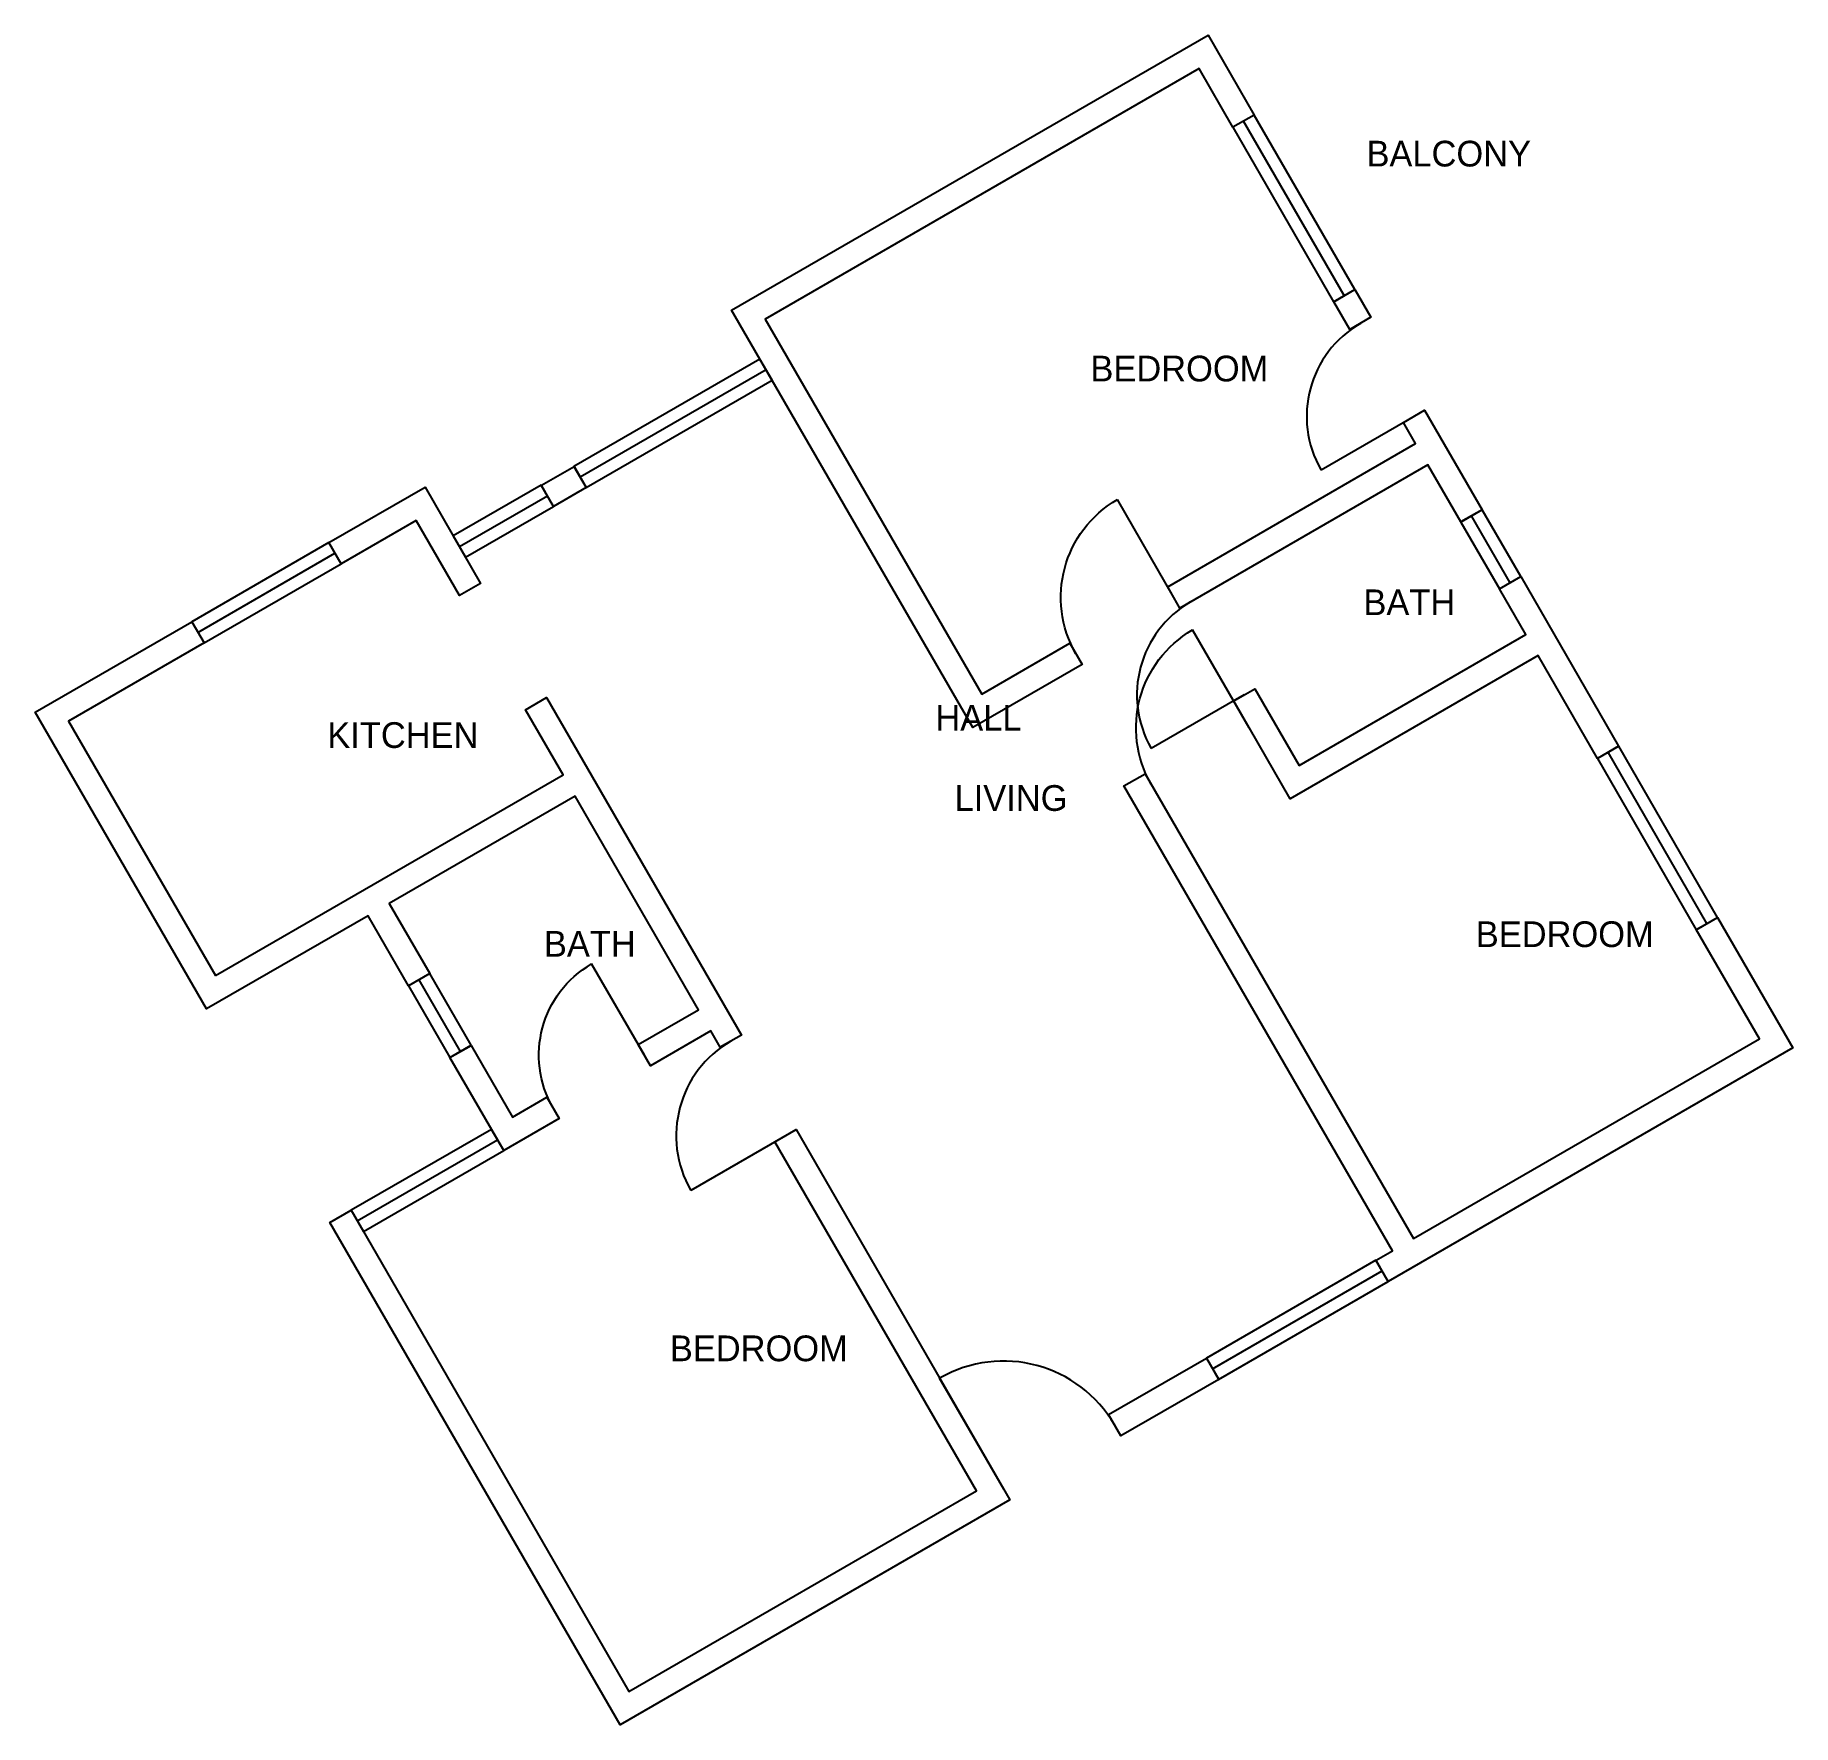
# Model space of a CAD drawing. Header units: metres. Extents: x 512334.5 to 512349.6, y 4012870.4 to 4012884.9.
import ezdxf

# ---------------------------------------------------------------- set-up
doc = ezdxf.new("R2010")
doc.units = ezdxf.units.M
for name, color, linetype in [('A-WALL-EXT', 7, 'Continuous'), ('A-WIND', 7, 'Continuous'), ('ROOM-NAMES', 7, 'Continuous')]:
    doc.layers.add(name, color=color, linetype=linetype)

# ---------------------------------------------------------------- blocks, each defined once
blk = doc.blocks.new('A$C5EED005C')
blk.add_line((0, 0), (0, 0.917))
blk.add_arc((0, 0), 0.917, 0, 90)
blk = doc.blocks.new('A$C5EED0061')
blk.add_line((0, 0), (0, 0.966))
blk.add_arc((0, 0), 0.966, 0, 90)
blk = doc.blocks.new('A$C5EED005D')
blk.add_line((0, 0), (0, 0.934))
blk.add_arc((0, 0), 0.934, 0, 90)
blk = doc.blocks.new('A$C5EED005A')
blk.add_line((0, 0), (0, 0.901))
blk.add_arc((0, 0), 0.901, 0, 90)
blk = doc.blocks.new('A$C5EED006D')
blk.add_line((0, 0), (0, 1.095))
blk.add_arc((0, 0), 1.095, 0, 90)
blk = doc.blocks.new('WIN-167')
blk.add_line((0, 0), (1.674, 0))
blk.add_lwpolyline([(0, -0.105), (1.674, -0.105), (1.674, 0.105), (0, 0.105)], close=True)
blk = doc.blocks.new('WIN-169')
blk.add_line((0, 0), (1.69, 0))
blk.add_lwpolyline([(0, -0.105), (1.69, -0.105), (1.69, 0.105), (0, 0.105)], close=True)
blk = doc.blocks.new('WIN-138')
blk.add_line((0, 0), (1.384, 0))
blk.add_lwpolyline([(0, -0.105), (1.384, -0.105), (1.384, 0.105), (0, 0.105)], close=True)
blk = doc.blocks.new('WIN-066')
blk.add_line((0, 0), (0.66, 0))
blk.add_lwpolyline([(0, -0.105), (0.66, -0.105), (0.66, 0.105), (0, 0.105)], close=True)
blk = doc.blocks.new('WIN-071')
blk.add_line((0, 0), (0.708, 0))
blk.add_lwpolyline([(0, -0.105), (0.708, -0.105), (0.708, 0.105), (0, 0.105)], close=True)
blk = doc.blocks.new('WIN-172')
blk.add_line((0, 0), (1.722, 0))
blk.add_lwpolyline([(0, -0.105), (1.722, -0.105), (1.722, 0.105), (0, 0.105)], close=True)
blk = doc.blocks.new('WIN-183')
blk.add_line((0, 0), (1.835, 0))
blk.add_lwpolyline([(0, -0.105), (1.835, -0.105), (1.835, 0.105), (0, 0.105)], close=True)
blk = doc.blocks.new('WIN-087')
blk.add_line((0, 0), (0.869, 0))
blk.add_lwpolyline([(0, -0.105), (0.869, -0.105), (0.869, 0.105), (0, 0.105)], close=True)
blk = doc.blocks.new('WIN-135')
blk.add_line((0, 0), (1.352, 0))
blk.add_lwpolyline([(0, -0.105), (1.352, -0.105), (1.352, 0.105), (0, 0.105)], close=True)

msp = doc.modelspace()

# ---------------------------------------------------------------- linework, layer by layer
at = {"layer": 'A-WALL-EXT'}
for points in [[(512342.634, 4012879.259), (512343.387, 4012879.694), (512343.491, 4012879.512), (512342.558, 4012878.973), (512340.497, 4012882.542), (512344.568, 4012884.892), (512344.962, 4012884.209), (512344.781, 4012884.104), (512344.491, 4012884.606), (512340.783, 4012882.465)], [(512345.642, 4012882.613), (512345.823, 4012882.717), (512345.96, 4012882.48), (512345.779, 4012882.376)], [(512346.237, 4012881.581), (512346.419, 4012881.686), (512346.91, 4012880.835), (512346.728, 4012880.731), (512346.447, 4012881.219), (512344.328, 4012879.995), (512344.223, 4012880.176), (512346.342, 4012881.4)], [(512338.975, 4012880.864), (512338.871, 4012881.045), (512339.15, 4012881.206), (512339.254, 4012881.025)], [(512337.8, 4012880.743), (512337.159, 4012880.373), (512337.054, 4012880.554), (512337.877, 4012881.029), (512338.351, 4012880.206), (512338.17, 4012880.102)], [(512345.346, 4012878.65), (512347.284, 4012879.769), (512347.058, 4012880.159), (512347.24, 4012880.264), (512348.076, 4012878.814), (512347.895, 4012878.709), (512347.388, 4012879.588), (512345.269, 4012878.364), (512344.787, 4012879.201), (512344.968, 4012879.305)], [(512336.086, 4012876.854), (512339.056, 4012878.568), (512338.734, 4012879.126), (512338.915, 4012879.23), (512340.581, 4012876.345), (512340.4, 4012876.24), (512340.319, 4012876.38), (512339.803, 4012876.082), (512339.699, 4012876.263), (512340.214, 4012876.561), (512339.16, 4012878.387), (512337.571, 4012877.47), (512337.917, 4012876.87), (512337.736, 4012876.766), (512337.39, 4012877.365), (512336.01, 4012876.568), (512334.545, 4012879.105), (512335.883, 4012879.878), (512335.988, 4012879.697), (512334.831, 4012879.029)], [(512348.74, 4012877.246), (512348.922, 4012877.35), (512349.565, 4012876.235), (512346.108, 4012874.239), (512346.004, 4012874.421), (512346.143, 4012874.501), (512343.849, 4012878.474), (512344.031, 4012878.578), (512346.324, 4012874.606), (512349.28, 4012876.312)], [(512338.549, 4012875.358), (512338.09, 4012876.152), (512338.271, 4012876.257), (512338.625, 4012875.644), (512338.918, 4012875.813), (512339.023, 4012875.631)], [(512340.866, 4012875.432), (512341.048, 4012875.537), (512342.874, 4012872.372), (512339.543, 4012870.449), (512337.064, 4012874.742), (512337.245, 4012874.847), (512339.619, 4012870.735), (512342.589, 4012872.449)], [(512344.554, 4012873.584), (512344.659, 4012873.402), (512343.822, 4012872.92), (512343.718, 4012873.101)]]:
    msp.add_lwpolyline(points, close=True, dxfattribs=at)

# ---------------------------------------------------------------- block references
for name, p, rotation in [('A$C5EED005C', (512346.328, 4012881.633), 120), ('A$C5EED005C', (512344.877, 4012879.253), 120), ('A$C5EED005D', (512340.957, 4012875.484), 120), ('A$C5EED006D', (512342.822, 4012872.463), 29.999999999999996)]:
    msp.add_blockref(name, p, dxfattribs=dict(rotation=rotation))
at = {"yscale": -1, "rotation": 210}
for name, p in [('A$C5EED0061', (512344.276, 4012880.086)), ('A$C5EED0061', (512344.919, 4012878.971)), ('A$C5EED005A', (512339.751, 4012876.173))]:
    msp.add_blockref(name, p, dxfattribs=at)
at = {"layer": 'A-WIND'}
for name, p, rotation in [('WIN-172', (512345.732, 4012882.665), 120), ('WIN-183', (512339.202, 4012881.115), 29.999999999999996), ('WIN-087', (512338.17, 4012880.52), 29.999999999999996), ('WIN-066', (512347.149, 4012880.211), 120), ('WIN-135', (512335.936, 4012879.787), 29.999999999999996), ('WIN-169', (512348.831, 4012877.298), 120), ('WIN-071', (512338.181, 4012876.205), 119.99999999999999), ('WIN-138', (512337.298, 4012874.756), 29.999999999999996), ('WIN-167', (512344.606, 4012873.493), 29.999999999999996)]:
    msp.add_blockref(name, p, dxfattribs=dict(at, rotation=rotation))

# ---------------------------------------------------------------- texts
at = {"layer": 'ROOM-NAMES'}
for s, p in [('BALCONY', (512345.922, 4012883.769)), ('BEDROOM', (512343.563, 4012881.932)), ('BATH', (512345.896, 4012879.934)), ('HALL', (512342.238, 4012878.947)), ('KITCHEN', (512337.042, 4012878.799)), ('LIVING', (512342.402, 4012878.261)), ('BATH', (512338.893, 4012877.015)), ('BEDROOM', (512346.856, 4012877.097)), ('BEDROOM', (512339.969, 4012873.557))]:
    msp.add_text(s, height=0.22, dxfattribs=at).set_placement(p)

doc.saveas('drawing.dxf')
